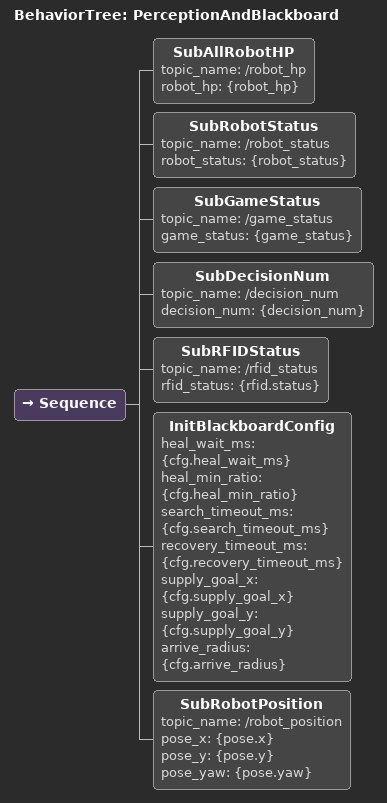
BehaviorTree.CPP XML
<root BTCPP_format="4">
    <BehaviorTree ID="PerceptionAndBlackboard">
        <Sequence>
            <SubAllRobotHP topic_name="/robot_hp"
                         robot_hp="{robot_hp}"/>
            <SubRobotStatus topic_name="/robot_status"
                            robot_status="{robot_status}"/>
            <SubGameStatus topic_name="/game_status"
                           game_status="{game_status}"/>
            <SubDecisionNum topic_name="/decision_num"
                            decision_num="{decision_num}"/>
            <SubRFIDStatus topic_name="/rfid_status"
                           rfid_status="{rfid.status}"/>
            <InitBlackboardConfig
                        heal_wait_ms="{cfg.heal_wait_ms}"
                        heal_min_ratio="{cfg.heal_min_ratio}"
                        search_timeout_ms="{cfg.search_timeout_ms}"
                        recovery_timeout_ms="{cfg.recovery_timeout_ms}"
                        supply_goal_x="{cfg.supply_goal_x}"
                        supply_goal_y="{cfg.supply_goal_y}"
                        arrive_radius="{cfg.arrive_radius}"/>
            <SubRobotPosition topic_name="/robot_position"
                              pose_x="{pose.x}"
                              pose_y="{pose.y}"
                              pose_yaw="{pose.yaw}"/>
        </Sequence>
    </BehaviorTree>
</root>
